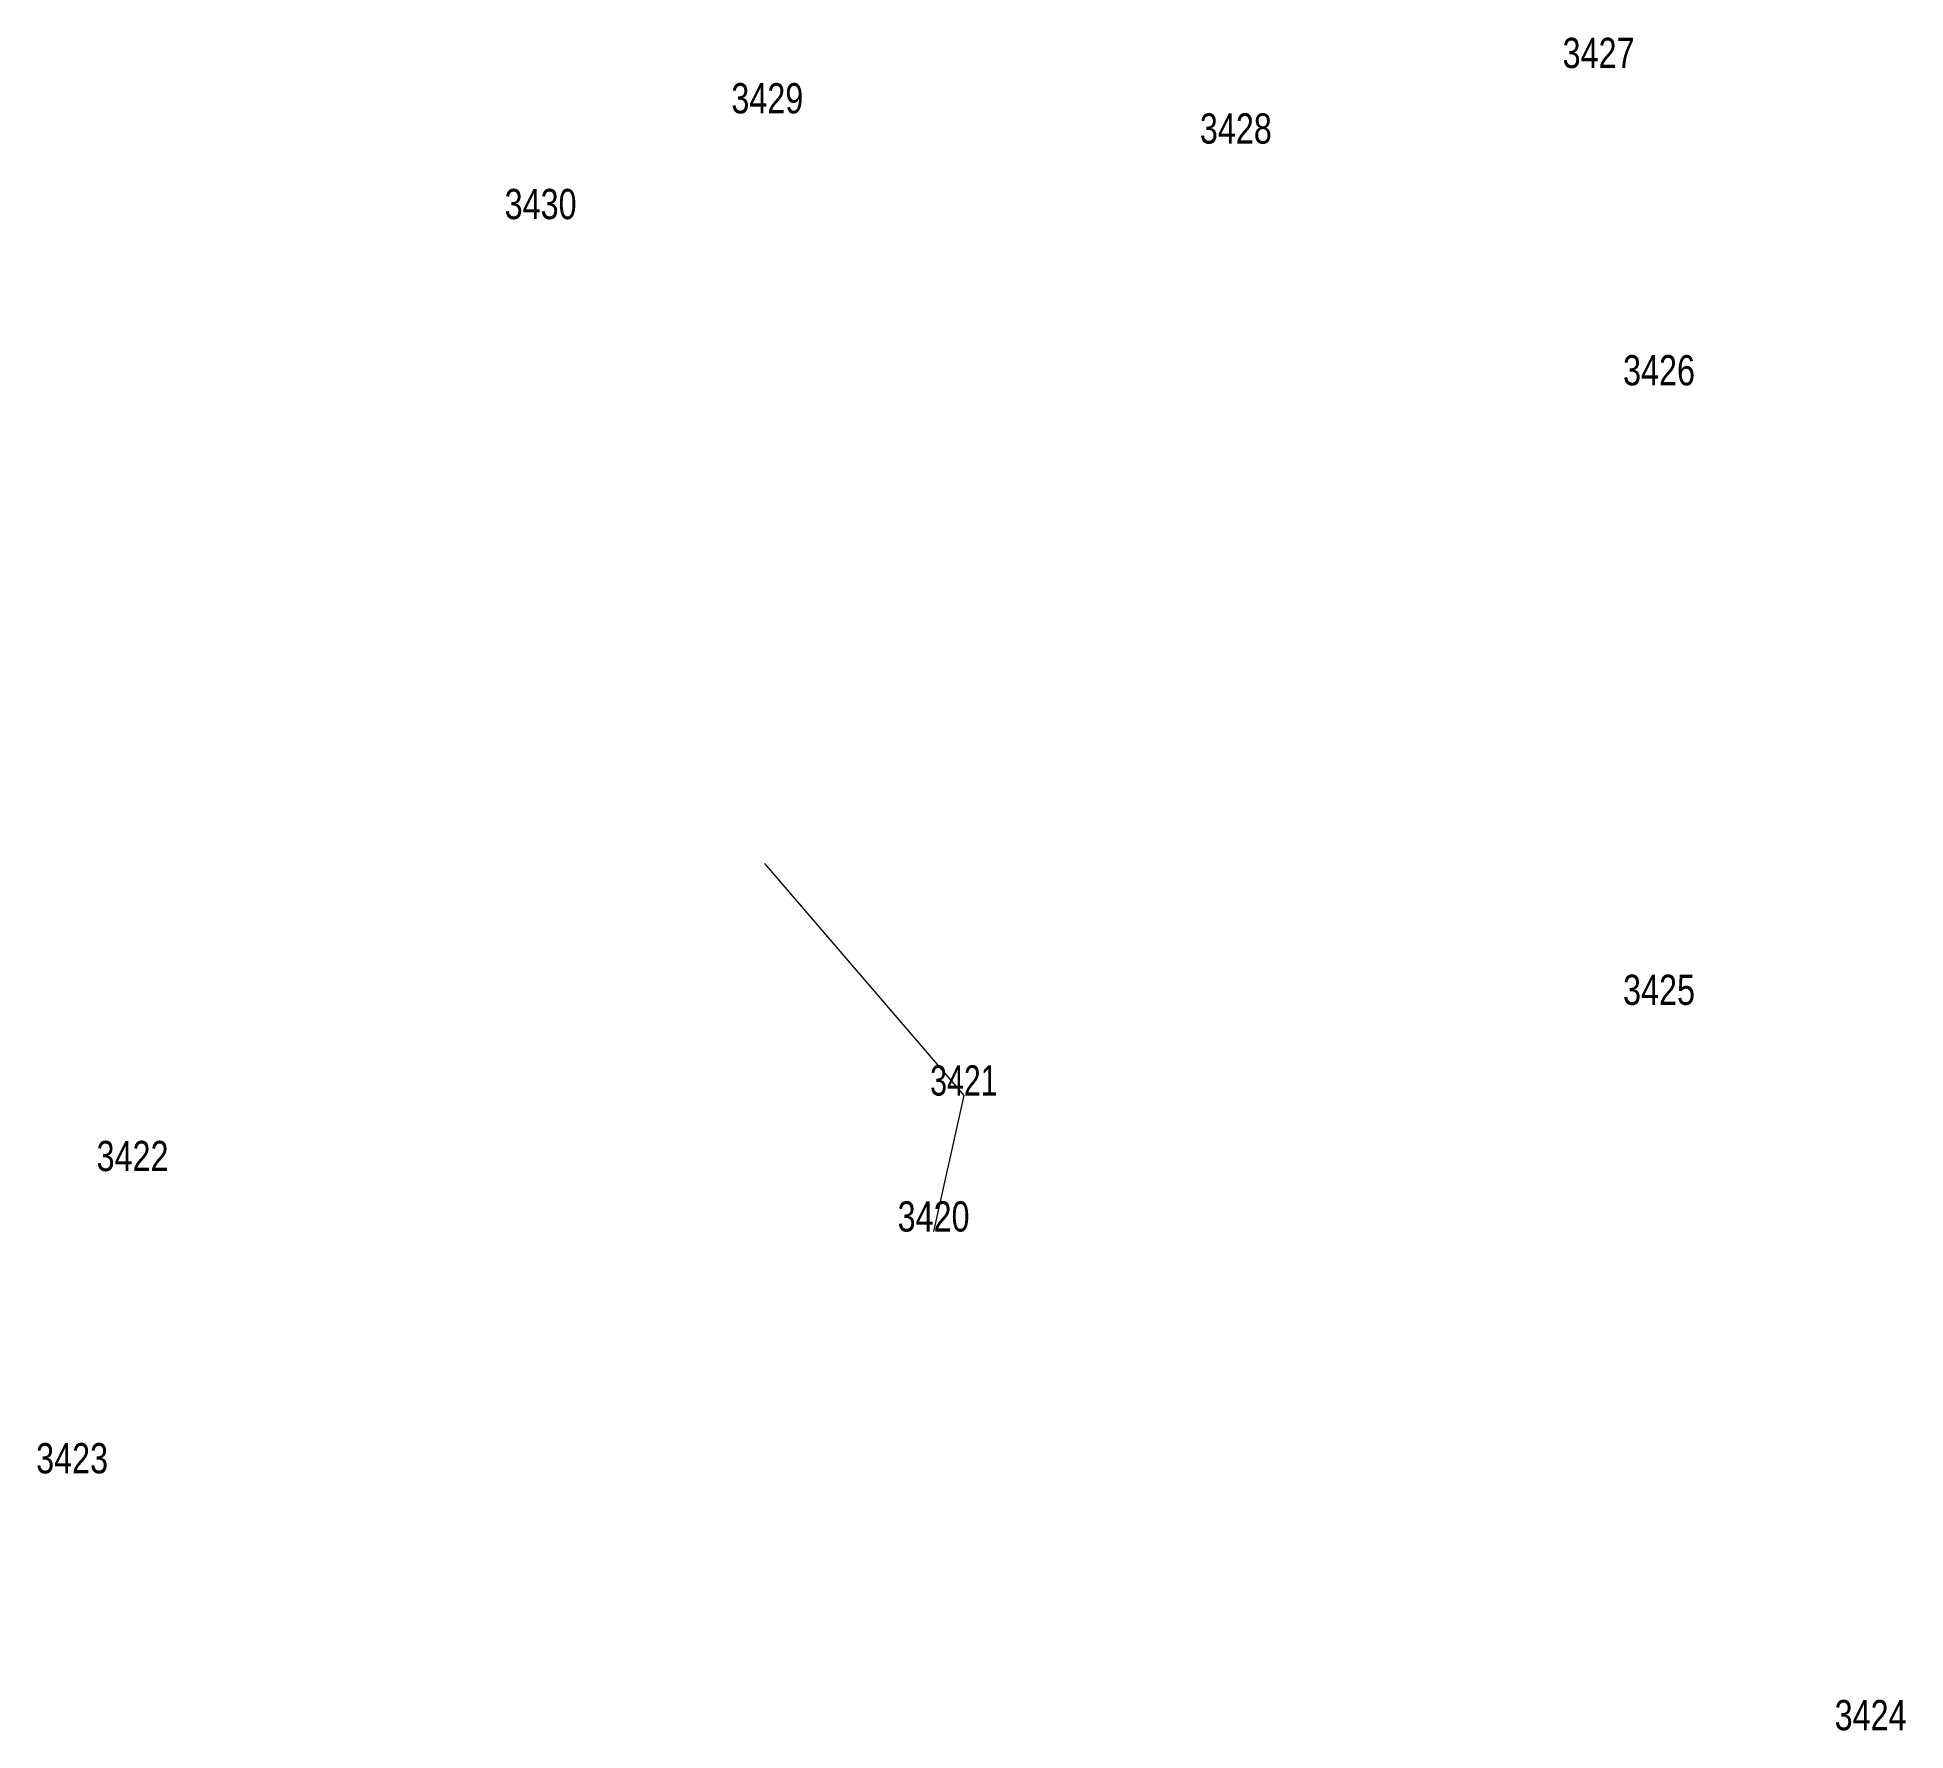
# Model space of a CAD drawing. Header units: metres. Extents: x 544065 to 549769, y 1836048 to 1838311.
# Drawn here: x 544064.7 to 544188.3, y 1836048 to 1836160 of the extents above; entities outside this region: 5.
import ezdxf
from ezdxf.enums import TextEntityAlignment as Align

# ---------------------------------------------------------------- set-up
doc = ezdxf.new("R2010")
doc.units = ezdxf.units.M
doc.header["$LTSCALE"] = 0.8
doc.layers.add('1', color=7, linetype='Continuous', lineweight=13)
doc.layers.add('12', color=7, linetype='Continuous')

msp = doc.modelspace()

# ---------------------------------------------------------------- linework, layer by layer
at = {"layer": '1'}
msp.add_lwpolyline([(544112.81, 1836105.36), (544126, 1836090), (544124, 1836081)], dxfattribs=at)

# ---------------------------------------------------------------- texts
at = {"layer": '12'}
for s, width, p in [('3416', 0.8, (549723.995, 1837401)), ('3415', 0.8, (549747.995, 1837399)), ('3417', 0.8, (549762.995, 1837307)), ('3418', 0.8, (549766.995, 1837307)), ('3419', 0.8, (549736.995, 1837303)), ('3427', 0.8, (544167.995, 1836158)), ('3429', 0.8, (544112.995, 1836155)), ('3428', 0.8, (544143.995, 1836153)), ('3430', 0.8, (544097.995, 1836148)), ('3426', 0.8, (544171.995, 1836137)), ('3425', 0.8, (544171.995, 1836096)), ('3421', 0.75, (544126, 1836090)), ('3422', 0.8, (544070.995, 1836085)), ('3420', 0.8, (544123.995, 1836081)), ('3423', 0.8, (544066.995, 1836065)), ('3424', 0.8, (544185.995, 1836048))]:
    msp.add_text(s, height=2, dxfattribs=dict(at, width=width)).set_placement(p, align=Align.CENTER)

doc.saveas('drawing.dxf')
